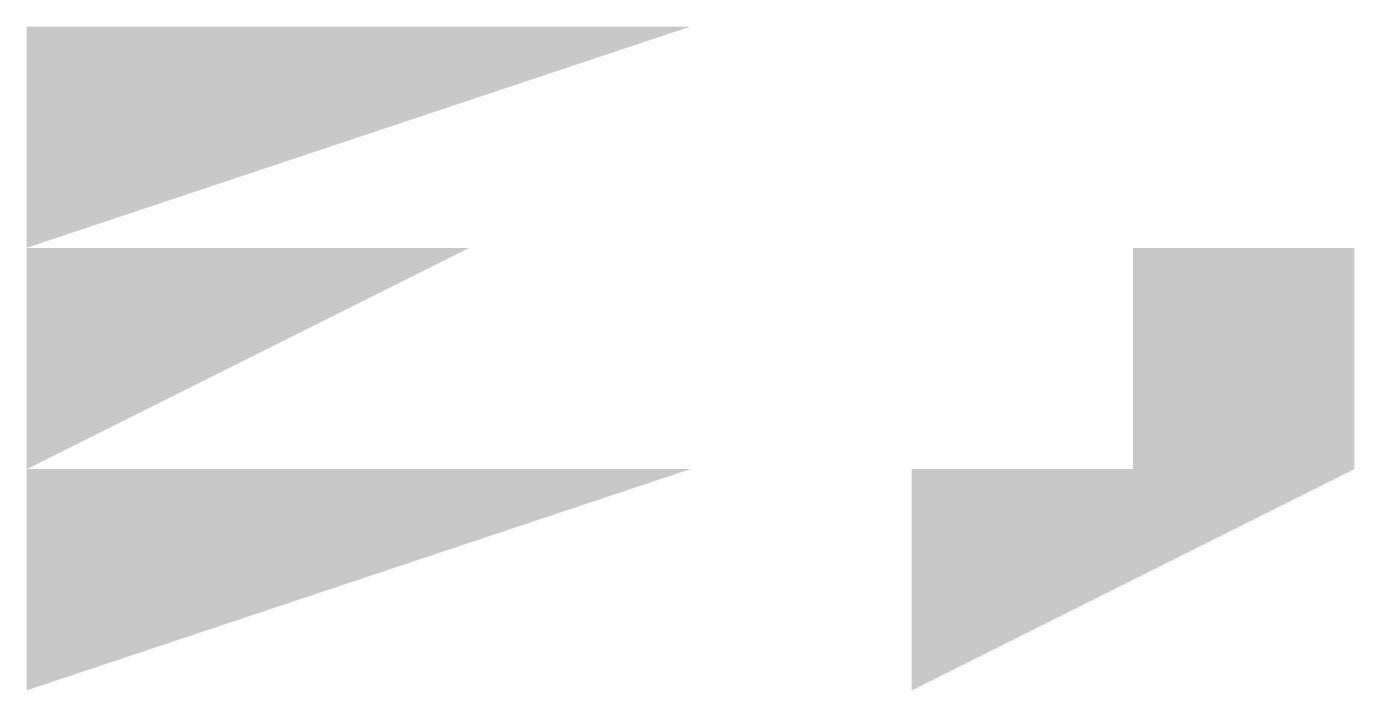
# Model space of a CAD drawing. Header units: feet. Extents: x -99009 to 3252343, y -11094690 to 9035152.
# Drawn here: x 1473769.72 to 1473797.5, y -1364735.09 to -1364721.2 of the extents above; entities that cross this region are included whole.
import ezdxf

# ---------------------------------------------------------------- set-up
doc = ezdxf.new("R2010")
doc.units = ezdxf.units.FT

msp = doc.modelspace()

# ---------------------------------------------------------------- hatches: boundary and pattern name
at = {"transparency": 33554687}
h = msp.add_hatch(color=2, dxfattribs=at)
h.paths.add_polyline_path([(1473783.60728, -1364721.20035), (1473769.71899, -1364721.20035), (1473769.71899, -1364725.82978)])
h.paths.add_polyline_path([(1473783.60728, -1364721.20035), (1473769.71899, -1364725.82978)])
h = msp.add_hatch(color=2, dxfattribs=at)
h.paths.add_polyline_path([(1473778.97785, -1364725.82978), (1473769.71899, -1364725.82978), (1473769.71899, -1364730.4592)])
h.paths.add_polyline_path([(1473778.97785, -1364725.82978), (1473769.71899, -1364730.4592)])
h = msp.add_hatch(color=2, dxfattribs=at)
h.paths.add_polyline_path([(1473797.49556, -1364725.82978), (1473792.86613, -1364730.4592), (1473797.49556, -1364730.4592)])
h.paths.add_polyline_path([(1473797.49556, -1364725.82978), (1473797.49556, -1364730.4592)])
h = msp.add_hatch(color=2, dxfattribs=at)
h.paths.add_polyline_path([(1473797.49556, -1364725.82978), (1473792.86613, -1364725.82978), (1473792.86613, -1364730.4592)])
h.paths.add_polyline_path([(1473797.49556, -1364725.82978), (1473792.86613, -1364730.4592)])
h = msp.add_hatch(color=2, dxfattribs=at)
h.paths.add_polyline_path([(1473783.60728, -1364730.4592), (1473769.71899, -1364730.4592), (1473769.71899, -1364735.08863)])
h.paths.add_polyline_path([(1473783.60728, -1364730.4592), (1473769.71899, -1364735.08863)])
h = msp.add_hatch(color=2, dxfattribs=at)
h.paths.add_polyline_path([(1473797.49556, -1364730.4592), (1473788.23671, -1364730.4592), (1473788.23671, -1364735.08863)])
h.paths.add_polyline_path([(1473797.49556, -1364730.4592), (1473788.23671, -1364735.08863)])

doc.saveas('drawing.dxf')
